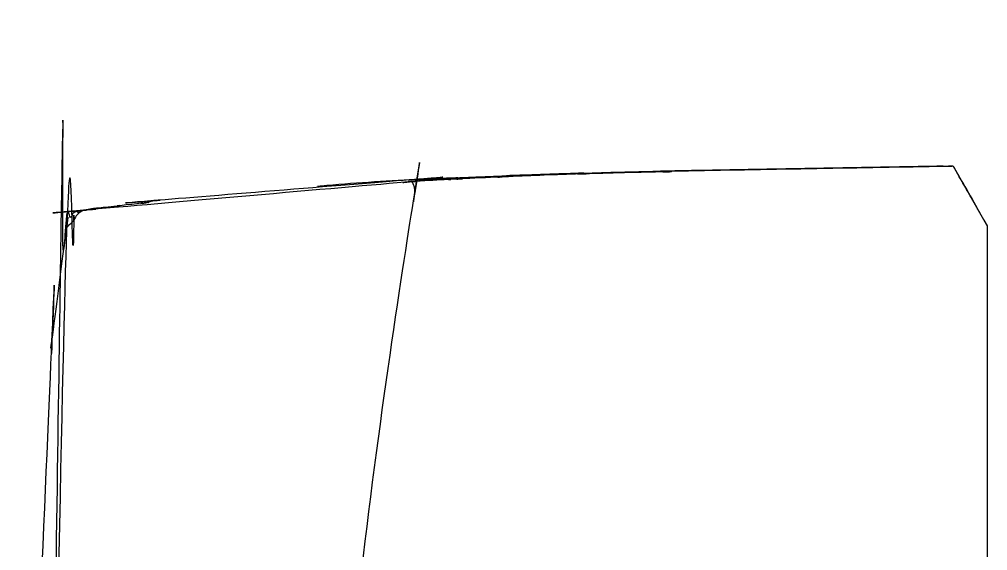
# Model space of a CAD drawing. Header units: millimetres. Extents: x 1291 to 5660, y 748 to 2981.
# Drawn here: x 3961.8 to 4165.4, y 2396.8 to 2508.5 of the extents above; entities that cross this region are included whole.
import ezdxf

# ---------------------------------------------------------------- set-up
doc = ezdxf.new("R2010")
doc.units = ezdxf.units.MM

msp = doc.modelspace()

# ---------------------------------------------------------------- linework, layer by layer
for points in [[(4072.48, 2475.94), (4073.27, 2475.97, -0.000397), (4079.57, 2476.18), (4080.35, 2476.2), (4081.23, 2476.23, -0.003171), (4096.98, 2476.62), (4097.86, 2476.64), (4100.77, 2476.69, -0.000046), (4154.76, 2477.65), (4156.28, 2477.67), (4156.29, 2477.67, -0.006479), (4157.83, 2477.69)], [(4079.79, 2476.04), (4079.66, 2476.04, 0.00268), (4064.69, 2475.47)], [(4159.03, 2476.05), (4159.08, 2475.98), (4159.46, 2475.33, 0.000924), (4162.47, 2470.1), (4162.85, 2469.45), (4162.47, 2470.12, -0.001262), (4159.4, 2475.43), (4159.01, 2476.1), (4159.02, 2476.09)], [(4163.7, 2467.96), (4163.62, 2468.11, -0.002486), (4162.93, 2469.3), (4162.85, 2469.45)]]:
    msp.add_lwpolyline(points, format="xyb")
for points in [[(4164.6, 2466.41), (4162.85, 2469.45), (4159.01, 2476.1), (4159.04, 2476.14), (4158.3, 2477.42)], [(4159.02, 2476.09), (4159.03, 2476.08)], [(4159.08, 2476.02), (4159.07, 2476.03), (4159.07, 2476.06), (4159.06, 2476.1), (4159.05, 2476.11), (4159.05, 2476.12), (4159.05, 2476.11), (4159.06, 2476.08)], [(4159.07, 2476.04), (4159.08, 2476.02)], [(4044.32, 2474.38), (4044.31, 2474.38)], [(4044.37, 2474.31), (4044.36, 2474.32), (4044.36, 2474.33), (4044.34, 2474.34), (4044.34, 2474.35), (4044.32, 2474.36), (4044.32, 2474.37), (4044.32, 2474.37)], [(4044.41, 2474.27), (4044.39, 2474.28), (4044.39, 2474.3)], [(4044.48, 2474.18), (4044.47, 2474.2), (4044.46, 2474.21), (4044.45, 2474.23), (4044.43, 2474.24)], [(4045.09, 2474.47), (4045.1, 2474.48)], [(4045.27, 2474.49), (4045.27, 2474.49)], [(3988.92, 2470.03), (3988.91, 2470.02)], [(3988.94, 2470.03), (3988.96, 2470.03), (3988.98, 2470.03), (3988.99, 2470.04), (3988.99, 2470.03)], [(3988.97, 2470.03), (3988.98, 2470.03), (3989, 2470.04)], [(3971.88, 2464.86), (3971.88, 2464.86), (3971.89, 2464.87), (3971.89, 2464.88)], [(3971.9, 2464.89), (3971.91, 2464.9), (3971.92, 2464.91)], [(3971.92, 2464.91), (3971.93, 2464.92)], [(4164.6, 2466.39), (4164.61, 2466.38), (4164.62, 2466.37), (4164.61, 2466.38), (4164.6, 2466.39), (4164.6, 2466.4), (4164.6, 2466.41), (4164.58, 2466.41), (4164.6, 2466.41)], [(4165.34, 2465.12), (4165.33, 2465.13), (4165.32, 2465.14), (4164.63, 2466.34), (4164.62, 2466.36)], [(4165.25, 2209.57), (4165.36, 2464.99), (4165.36, 2465.06)], [(4165.35, 2465.07), (4165.34, 2465.09), (4165.34, 2465.1)], [(3971.74, 2464.58), (3971.75, 2464.59)], [(3971.75, 2464.63), (3971.76, 2464.63)], [(3971.78, 2464.7), (3971.79, 2464.7)], [(3971.79, 2464.72), (3971.8, 2464.73), (3971.8, 2464.74), (3971.8, 2464.74), (3971.81, 2464.75), (3971.82, 2464.76)], [(3971.82, 2464.78), (3971.82, 2464.79)], [(3971.83, 2464.8), (3971.84, 2464.81)], [(4165.36, 2464.83), (4165.36, 2464.83)], [(4165.36, 2464.22), (4165.36, 2464.21)], [(4165.36, 2396.84), (4165.36, 2401.62)]]:
    msp.add_lwpolyline(points)
msp.add_lwpolyline([(4045.76, 2474.9), (4045.33, 2474.89), (4053.99, 2475.24), (4053.55, 2475.22, -0.000641)], format="xyb", close=True)
for points, weights, knots in [([(3973.81, 2468.14), (3973.52, 2468.04), (3973.26, 2467.9), (3973.03, 2467.69), (3973.02, 2467.67), (3973, 2467.66), (3972.99, 2467.65), (3972.36, 2467.04), (3971.73, 2466.43), (3971.11, 2465.82), (3970.79, 2465.51), (3970.59, 2465.11), (3970.53, 2464.67), (3960.69, 2396.4), (3959.72, 2327.42), (3967.62, 2258.9), (3967.75, 2257.83), (3968.38, 2256.96), (3969.36, 2256.51), (3969.61, 2256.4), (3969.87, 2256.33), (3970.14, 2256.28), (3970.16, 2256.28), (3970.18, 2256.28), (3970.2, 2256.27), (3970.32, 2256.25), (3970.44, 2256.25), (3970.56, 2256.24), (3970.61, 2256.24), (3970.66, 2256.24), (3970.72, 2256.24), (3970.74, 2256.2), (3970.76, 2256.16), (3970.78, 2256.13), (3970.95, 2255.81), (3971.15, 2255.51), (3971.39, 2255.24), (3971.42, 2255.2), (3971.46, 2255.17), (3971.49, 2255.14)], [1, 1, 1, 1, 1, 1, 1, 1, 1, 1, 0.964890130516, 0.964890130516, 1, 0.994466364765, 0.994466364765, 1, 0.914207326864, 0.914207326864, 1, 0.994320681356, 0.994320681356, 1, 1, 1, 1, 1, 1, 1, 1, 1, 1, 1, 1, 1, 0.995777109111, 0.995777109111, 1, 1, 1, 1], [0, 0, 0, 0, 1, 1, 1, 2, 2, 2, 3, 3, 3, 3.651973, 3.651973, 3.651973, 3.909841, 3.909841, 3.909841, 4.935699, 4.935699, 4.935699, 5.196943, 5.196943, 5.196943, 6.196943, 6.196943, 6.196943, 7.196943, 7.196943, 7.196943, 8.196943, 8.196943, 8.196943, 9.196943, 9.196943, 9.196943, 9.422173, 9.422173, 9.422173, 10.422173, 10.422173, 10.422173, 10.422173]), ([(3971.93, 2464.94), (3971.94, 2464.94), (3971.94, 2464.94), (3971.95, 2464.94), (3971.95, 2464.94), (3971.95, 2464.94), (3971.95, 2464.95), (3971.95, 2464.95), (3971.95, 2464.95), (3971.95, 2464.95), (3972, 2464.99), (3972.04, 2465.04), (3972.09, 2465.08), (3972.44, 2465.44), (3972.82, 2465.78), (3973.17, 2466.14), (3973.21, 2466.17), (3973.26, 2466.21), (3973.31, 2466.25), (3973.28, 2466.13), (3973.25, 2466), (3973.23, 2465.88), (3972.31, 2458.96), (3971.39, 2452.05), (3970.48, 2445.14), (3963.87, 2389.75), (3963.09, 2333.98), (3968.12, 2278.42), (3968.84, 2271.53), (3969.56, 2264.63), (3970.28, 2257.73), (3970.3, 2257.63), (3970.31, 2257.52), (3970.33, 2257.42), (3970.48, 2256.56), (3970.88, 2255.79), (3971.48, 2255.15), (3971.56, 2255.08), (3971.63, 2255.01), (3971.71, 2254.93), (3971.71, 2254.93), (3971.72, 2254.93), (3971.72, 2254.93), (3971.74, 2254.91), (3971.77, 2254.89), (3971.79, 2254.86), (3972, 2254.68), (3972.21, 2254.49), (3972.42, 2254.31), (3972.44, 2254.29), (3972.47, 2254.27), (3972.49, 2254.24), (3972.49, 2254.24), (3972.5, 2254.24), (3972.5, 2254.24), (3972.5, 2254.24), (3972.5, 2254.24), (3972.5, 2254.24)], [1, 1, 1, 1, 1, 1, 1, 1, 1, 1, 1, 1, 1, 1, 1, 1, 1, 1, 1, 1, 1, 1, 1, 1, 1, 0.996361308876, 0.996361308876, 1, 1, 1, 1, 1, 1, 1, 0.972352671745, 0.972352671745, 1, 1, 1, 1, 1, 1, 1, 1, 1, 1, 1, 1, 1, 1, 1, 1, 1, 1, 1, 1, 1, 1], [0, 0, 0, 0, 1, 1, 1, 2, 2, 2, 3, 3, 3, 4, 4, 4, 5, 5, 5, 6, 6, 6, 7, 7, 7, 8, 8, 8, 8.209055, 8.209055, 8.209055, 9.209055, 9.209055, 9.209055, 10.209055, 10.209055, 10.209055, 10.787058, 10.787058, 10.787058, 11.787058, 11.787058, 11.787058, 12.787058, 12.787058, 12.787058, 13.787058, 13.787058, 13.787058, 14.787058, 14.787058, 14.787058, 15.787058, 15.787058, 15.787058, 16.787058, 16.787058, 16.787058, 17.787058, 17.787058, 17.787058, 17.787058]), ([(4026.52, 2222.8), (4026.52, 2222.8), (4026.52, 2222.81), (4026.52, 2222.81), (4026.52, 2222.81), (4026.52, 2222.81), (4026.52, 2222.81), (4026.52, 2222.92), (4026.52, 2223.02), (4026.52, 2223.12), (4025.82, 2254.09), (4026.24, 2285.05), (4027.77, 2315.98), (4027.77, 2316.08), (4027.78, 2316.19), (4027.78, 2316.29), (4027.79, 2316.4), (4027.79, 2316.5), (4027.8, 2316.61), (4030.38, 2368.54), (4036.07, 2420.22), (4044.85, 2471.47), (4044.89, 2471.69), (4044.92, 2471.91), (4044.96, 2472.13), (4044.96, 2472.14), (4044.96, 2472.15), (4044.97, 2472.16), (4044.97, 2472.24), (4044.98, 2472.33), (4044.98, 2472.41), (4044.98, 2472.42), (4044.98, 2472.44), (4044.98, 2472.45), (4044.98, 2472.46), (4044.98, 2472.47), (4044.97, 2472.48), (4044.97, 2472.51), (4044.97, 2472.53), (4044.97, 2472.56), (4044.97, 2472.7), (4044.93, 2472.85), (4044.92, 2472.99), (4044.92, 2473), (4044.92, 2473.02), (4044.92, 2473.03), (4044.91, 2473.04), (4044.91, 2473.05), (4044.9, 2473.06), (4044.9, 2473.21), (4044.8, 2473.55), (4044.74, 2473.68), (4044.73, 2473.69), (4044.73, 2473.71), (4044.72, 2473.73), (4044.71, 2473.75), (4044.71, 2473.77), (4044.7, 2473.79), (4044.69, 2473.81), (4044.69, 2473.83), (4044.68, 2473.85), (4044.68, 2473.86), (4044.67, 2473.86), (4044.67, 2473.87), (4044.61, 2473.95), (4044.58, 2474.05), (4044.52, 2474.13), (4044.52, 2474.13), (4044.51, 2474.14), (4044.51, 2474.14), (4044.51, 2474.15), (4044.5, 2474.15), (4044.49, 2474.16)], [1, 1, 1, 1, 1, 1, 1, 1, 1, 1, 0.99957053212, 0.99957053212, 1, 1, 1, 1, 1, 1, 1, 0.998797658145, 0.998797658145, 1, 1, 1, 1, 1, 1, 1, 1, 1, 1, 1, 1, 1, 1, 1, 1, 1, 1, 1, 1, 1, 1, 1, 1, 1, 1, 1, 1, 1, 1, 1, 1, 1, 1, 1, 1, 1, 1, 1, 1, 1, 1, 1, 1, 1, 1, 1, 1, 1, 1, 1, 1], [0, 0, 0, 0, 1, 1, 1, 2, 2, 2, 3, 3, 3, 3.071793, 3.071793, 3.071793, 4.071793, 4.071793, 4.071793, 5.071793, 5.071793, 5.071793, 5.191928, 5.191928, 5.191928, 6.191928, 6.191928, 6.191928, 7.191928, 7.191928, 7.191928, 8.191928, 8.191928, 8.191928, 9.191928, 9.191928, 9.191928, 10.191928, 10.191928, 10.191928, 11.191928, 11.191928, 11.191928, 12.191928, 12.191928, 12.191928, 13.191928, 13.191928, 13.191928, 14.191928, 14.191928, 14.191928, 15.191928, 15.191928, 15.191928, 16.191928, 16.191928, 16.191928, 17.191928, 17.191928, 17.191928, 18.191928, 18.191928, 18.191928, 19.191928, 19.191928, 19.191928, 20.191928, 20.191928, 20.191928, 21.191928, 21.191928, 21.191928, 22.191928, 22.191928, 22.191928, 22.191928]), ([(4156.04, 2477.67), (4136.65, 2477.33), (4117.25, 2476.98), (4097.86, 2476.64), (4097.86, 2476.59), (4097.86, 2476.54), (4097.87, 2476.49), (4097.57, 2476.48), (4097.28, 2476.47), (4096.99, 2476.47), (4091.74, 2476.37), (4086.49, 2476.24), (4081.23, 2476.08), (4080.93, 2476.07), (4080.63, 2476.06), (4080.33, 2476.06), (4080.34, 2476.06), (4080.35, 2476.06), (4080.36, 2476.06), (4080.36, 2476.1), (4080.35, 2476.15), (4080.35, 2476.2), (4079.83, 2476.18), (4079.3, 2476.17), (4078.78, 2476.15), (4074.58, 2476.01), (4070.39, 2475.87), (4066.19, 2475.72), (4065.66, 2475.7), (4065.14, 2475.68), (4064.61, 2475.66), (4064.62, 2475.6), (4064.62, 2475.53), (4064.62, 2475.47), (4064.58, 2475.47), (4064.54, 2475.46), (4064.5, 2475.46), (4064.18, 2475.44), (4063.86, 2475.44), (4063.55, 2475.42), (4063.51, 2475.42), (4063.47, 2475.42), (4063.43, 2475.41), (4063.1, 2475.4), (4062.77, 2475.39), (4062.44, 2475.37), (4059.93, 2475.26), (4057.42, 2475.14), (4054.91, 2475.01), (4054.6, 2475), (4054.3, 2474.98), (4054, 2474.97), (4053.99, 2475.06), (4053.99, 2475.15), (4053.99, 2475.24), (4057.53, 2475.38), (4061.07, 2475.52), (4064.61, 2475.66), (4064.61, 2475.66), (4064.61, 2475.66), (4064.61, 2475.66)], [1, 1, 1, 1, 1, 1, 1, 1, 1, 1, 0.999987876629, 0.999987876629, 1, 1, 1, 1, 1, 1, 1, 1, 1, 1, 1, 1, 1, 0.999999528705, 0.999999528705, 1, 1, 1, 1, 1, 1, 1, 1, 1, 1, 1, 1, 1, 1, 1, 1, 1, 1, 1, 0.999999415828, 0.999999415828, 1, 1, 1, 1, 1, 1, 1, 1, 1, 1, 1, 1, 1], [0, 0, 0, 0, 1, 1, 1, 2, 2, 2, 3, 3, 3, 3.012062, 3.012062, 3.012062, 4.012062, 4.012062, 4.012062, 5.012062, 5.012062, 5.012062, 6.012062, 6.012062, 6.012062, 7.012062, 7.012062, 7.012062, 7.01444, 7.01444, 7.01444, 8.01444, 8.01444, 8.01444, 9.01444, 9.01444, 9.01444, 10.01444, 10.01444, 10.01444, 11.01444, 11.01444, 11.01444, 12.01444, 12.01444, 12.01444, 13.01444, 13.01444, 13.01444, 13.017087, 13.017087, 13.017087, 14.017087, 14.017087, 14.017087, 15.017087, 15.017087, 15.017087, 16.017087, 16.017087, 16.017087, 17.017087, 17.017087, 17.017087, 17.017087]), ([(4159.04, 2476.14), (4159.01, 2476.18), (4158.99, 2476.22), (4158.97, 2476.27), (4158.76, 2476.6), (4158.57, 2476.96), (4158.37, 2477.3), (4158.34, 2477.35), (4158.32, 2477.39), (4158.29, 2477.43), (4158.29, 2477.44), (4158.29, 2477.45), (4158.28, 2477.46), (4158.28, 2477.46), (4158.27, 2477.46), (4158.26, 2477.47), (4158.21, 2477.55), (4158.19, 2477.55), (4158.14, 2477.6), (4158.06, 2477.65), (4157.96, 2477.68), (4157.86, 2477.69)], [1, 1, 1, 1, 1, 1, 1, 1, 1, 1, 1, 1, 1, 1, 1, 1, 1, 1, 1, 0.975024204018, 0.975024204018, 1], [0, 0, 0, 0, 1, 1, 1, 2, 2, 2, 3, 3, 3, 4, 4, 4, 5, 5, 5, 6, 6, 6, 6.549181, 6.549181, 6.549181, 6.549181]), ([(4044.33, 2474.41), (4044.35, 2474.41), (4044.37, 2474.42), (4044.39, 2474.42), (4044.42, 2474.42), (4044.44, 2474.42), (4044.47, 2474.42), (4044.46, 2474.42), (4044.45, 2474.42), (4044.44, 2474.42), (4044.43, 2474.42), (4044.42, 2474.42), (4044.41, 2474.42), (4044.32, 2474.41), (4044.24, 2474.41), (4044.15, 2474.4), (4021.47, 2473.04), (3998.83, 2471.07), (3976.25, 2468.48), (3976.13, 2468.47), (3976.01, 2468.45), (3975.88, 2468.44), (3975.81, 2468.43), (3975.74, 2468.42), (3975.66, 2468.41), (3975.54, 2468.38), (3975.42, 2468.35), (3975.3, 2468.32), (3975.09, 2468.3), (3974.88, 2468.28), (3974.67, 2468.27), (3974.5, 2468.24), (3974.33, 2468.22), (3974.16, 2468.2), (3974.04, 2468.19), (3973.92, 2468.17), (3973.81, 2468.14), (3973.99, 2468.17), (3974.15, 2468.06), (3974.2, 2467.88), (3974.2, 2467.82), (3974.21, 2467.76), (3974.22, 2467.69)], [1, 1, 1, 1, 1, 1, 1, 1, 1, 1, 1, 1, 1, 1, 1, 1, 0.999754219307, 0.999754219307, 1, 1, 1, 1, 1, 1, 1, 1, 1, 1, 1, 1, 1, 1, 1, 1, 0.997423284956, 0.997423284956, 1, 0.827926650419, 0.827926650419, 1, 1, 1, 1], [0, 0, 0, 0, 1, 1, 1, 2, 2, 2, 3, 3, 3, 4, 4, 4, 5, 5, 5, 5.05431, 5.05431, 5.05431, 6.05431, 6.05431, 6.05431, 7.05431, 7.05431, 7.05431, 8.05431, 8.05431, 8.05431, 9.05431, 9.05431, 9.05431, 10.05431, 10.05431, 10.05431, 10.230209, 10.230209, 10.230209, 11.700032, 11.700032, 11.700032, 12.700032, 12.700032, 12.700032, 12.700032]), ([(4054, 2474.97), (4053.94, 2474.96), (4053.89, 2474.96), (4053.84, 2474.96), (4053.41, 2474.93), (4052.97, 2474.91), (4052.54, 2474.89), (4052.49, 2474.89), (4052.44, 2474.88), (4052.39, 2474.88), (4052.13, 2474.86), (4051.88, 2474.85), (4051.63, 2474.84), (4049.76, 2474.74), (4047.88, 2474.64), (4046.01, 2474.53), (4045.79, 2474.52), (4045.57, 2474.51), (4045.36, 2474.5), (4045.35, 2474.5), (4045.34, 2474.5), (4045.33, 2474.5), (4045.33, 2474.49), (4045.33, 2474.49), (4045.33, 2474.49), (4045.33, 2474.49), (4045.34, 2474.49), (4045.35, 2474.5), (4045.34, 2474.63), (4045.34, 2474.76), (4045.33, 2474.89), (4045.19, 2474.88), (4045.05, 2474.87), (4044.9, 2474.86), (4026.68, 2473.78), (4008.48, 2472.31), (3990.32, 2470.45), (3990.18, 2470.43), (3990.04, 2470.41), (3989.9, 2470.4), (3989.87, 2470.4), (3989.85, 2470.39), (3989.82, 2470.39), (3989.82, 2470.39), (3989.81, 2470.38), (3989.81, 2470.38), (3989.78, 2470.37), (3989.75, 2470.36), (3989.72, 2470.35), (3989.5, 2470.25), (3989.27, 2470.16), (3989.04, 2470.06), (3989.01, 2470.05), (3988.99, 2470.03), (3988.96, 2470.02), (3988.96, 2470.02), (3988.96, 2470.02), (3988.96, 2470.03)], [1, 1, 1, 1, 0.999980188804, 0.999980188804, 1, 1, 1, 1, 1, 1, 1, 0.999990569143, 0.999990569143, 1, 1, 1, 1, 1, 1, 1, 1, 1, 1, 1, 1, 1, 1, 1, 1, 1, 1, 1, 0.999845665355, 0.999845665355, 1, 1, 1, 1, 1, 1, 1, 1, 1, 1, 1, 1, 1, 1, 1, 1, 1, 1, 1, 1, 1, 1], [0, 0, 0, 0, 1, 1, 1, 1.015419, 1.015419, 1.015419, 2.015419, 2.015419, 2.015419, 3.015419, 3.015419, 3.015419, 3.026057, 3.026057, 3.026057, 4.026057, 4.026057, 4.026057, 5.026057, 5.026057, 5.026057, 6.026057, 6.026057, 6.026057, 7.026057, 7.026057, 7.026057, 8.026057, 8.026057, 8.026057, 9.026057, 9.026057, 9.026057, 9.069093, 9.069093, 9.069093, 10.069093, 10.069093, 10.069093, 11.069093, 11.069093, 11.069093, 12.069093, 12.069093, 12.069093, 13.069093, 13.069093, 13.069093, 14.069093, 14.069093, 14.069093, 15.069093, 15.069093, 15.069093, 16.069093, 16.069093, 16.069093, 16.069093]), ([(3969.25, 2258.83), (3969.24, 2258.83), (3969.24, 2258.84), (3969.24, 2258.84), (3969.22, 2258.92), (3969.21, 2259), (3969.19, 2259.08), (3969.18, 2259.17), (3969.17, 2259.27), (3969.16, 2259.36), (3968.41, 2265.67), (3967.73, 2271.99), (3967.14, 2278.32), (3967.13, 2278.41), (3967.12, 2278.51), (3967.11, 2278.6), (3967.11, 2278.62), (3967.11, 2278.64), (3967.1, 2278.67), (3967.08, 2278.97), (3967.04, 2279.31), (3967.03, 2279.62), (3967.03, 2279.63), (3967.03, 2279.65), (3967.03, 2279.67), (3967.03, 2280.14), (3966.98, 2280.64), (3966.94, 2281.12), (3966.94, 2281.15), (3966.93, 2281.18), (3966.93, 2281.22), (3966.84, 2282.21), (3966.75, 2283.2), (3966.67, 2284.2), (3965.97, 2292.18), (3965.4, 2300.17), (3964.95, 2308.16), (3964.9, 2309.17), (3964.84, 2310.17), (3964.79, 2311.18), (3964.79, 2311.19), (3964.78, 2311.21), (3964.78, 2311.22), (3964.78, 2311.65), (3964.73, 2312.07), (3964.69, 2312.5), (3964.68, 2312.51), (3964.68, 2312.51), (3964.68, 2312.52), (3964.68, 2312.53), (3964.68, 2312.53), (3964.68, 2312.53), (3964.64, 2312.81), (3964.64, 2313.08), (3964.61, 2313.36), (3964.61, 2313.38), (3964.61, 2313.4), (3964.61, 2313.42), (3964.58, 2313.98), (3964.55, 2314.54), (3964.52, 2315.09), (3964.32, 2319.55), (3964.14, 2324.01), (3964, 2328.47), (3963.98, 2329.03), (3963.97, 2329.59), (3963.96, 2330.15), (3963.95, 2330.32), (3963.95, 2330.49), (3963.94, 2330.66), (3962.93, 2367.47), (3964.5, 2404.25), (3968.67, 2440.83), (3968.68, 2440.92), (3968.69, 2441.01), (3968.7, 2441.09), (3968.71, 2441.18), (3968.72, 2441.26), (3968.73, 2441.35), (3969.6, 2449), (3970.59, 2456.63), (3971.69, 2464.24), (3971.7, 2464.33), (3971.71, 2464.41), (3971.73, 2464.5), (3971.73, 2464.5), (3971.73, 2464.51), (3971.73, 2464.51), (3971.74, 2464.55), (3971.75, 2464.6), (3971.76, 2464.64), (3971.76, 2464.65), (3971.76, 2464.65), (3971.77, 2464.65)], [1, 1, 1, 1, 1, 1, 1, 1, 1, 1, 0.99994691034, 0.99994691034, 1, 1, 1, 1, 1, 1, 1, 1, 1, 1, 1, 1, 1, 1, 1, 1, 1, 1, 1, 1, 1, 1, 0.999918523567, 0.999918523567, 1, 1, 1, 1, 1, 1, 1, 1, 1, 1, 1, 1, 1, 1, 1, 1, 1, 1, 1, 1, 1, 1, 1, 1, 1, 0.999983264097, 0.999983264097, 1, 1, 1, 1, 1, 1, 1, 0.998345308283, 0.998345308283, 1, 1, 1, 1, 1, 1, 1, 0.999919952785, 0.999919952785, 1, 1, 1, 1, 1, 1, 1, 1, 1, 1, 1, 1, 1], [0, 0, 0, 0, 1, 1, 1, 2, 2, 2, 3, 3, 3, 3.025241, 3.025241, 3.025241, 4.025241, 4.025241, 4.025241, 5.025241, 5.025241, 5.025241, 6.025241, 6.025241, 6.025241, 7.025241, 7.025241, 7.025241, 8.025241, 8.025241, 8.025241, 9.025241, 9.025241, 9.025241, 10.025241, 10.025241, 10.025241, 10.056509, 10.056509, 10.056509, 11.056509, 11.056509, 11.056509, 12.056509, 12.056509, 12.056509, 13.056509, 13.056509, 13.056509, 14.056509, 14.056509, 14.056509, 15.056509, 15.056509, 15.056509, 16.056509, 16.056509, 16.056509, 17.056509, 17.056509, 17.056509, 18.056509, 18.056509, 18.056509, 18.070681, 18.070681, 18.070681, 19.070681, 19.070681, 19.070681, 20.070681, 20.070681, 20.070681, 20.211622, 20.211622, 20.211622, 21.211622, 21.211622, 21.211622, 22.211622, 22.211622, 22.211622, 22.242616, 22.242616, 22.242616, 23.242616, 23.242616, 23.242616, 24.242616, 24.242616, 24.242616, 25.242616, 25.242616, 25.242616, 26.242616, 26.242616, 26.242616, 26.242616]), ([(3988.98, 2470.03), (3988.82, 2470), (3988.63, 2470), (3988.46, 2469.97), (3988.44, 2469.97), (3988.42, 2469.97), (3988.39, 2469.96), (3988.03, 2469.92), (3987.67, 2469.88), (3987.31, 2469.85), (3984.41, 2469.53), (3981.51, 2469.21), (3978.62, 2468.87), (3978.25, 2468.83), (3977.89, 2468.79), (3977.53, 2468.75), (3977.71, 2468.77), (3977.89, 2468.79), (3978.07, 2468.81), (3979.52, 2468.98), (3980.96, 2469.14), (3982.41, 2469.31), (3982.59, 2469.33), (3982.78, 2469.35), (3982.96, 2469.37)], [1, 1, 1, 1, 1, 1, 1, 1, 1, 1, 0.999993116598, 0.999993116598, 1, 1, 1, 1, 1, 1, 1, 0.999998076568, 0.999998076568, 1, 1, 1, 1], [0, 0, 0, 0, 1, 1, 1, 2, 2, 2, 3, 3, 3, 3.009089, 3.009089, 3.009089, 4.009089, 4.009089, 4.009089, 5.009089, 5.009089, 5.009089, 5.013893, 5.013893, 5.013893, 6.013893, 6.013893, 6.013893, 6.013893]), ([(3977.53, 2468.75), (3977.42, 2468.73), (3977.32, 2468.71), (3977.21, 2468.7), (3977.24, 2468.7), (3977.27, 2468.71), (3977.3, 2468.72), (3977.24, 2468.71), (3977.19, 2468.7), (3977.13, 2468.69), (3976.7, 2468.6), (3976.26, 2468.53), (3975.82, 2468.44)], [1, 0.998488492174, 0.998488492174, 1, 1, 1, 1, 1, 1, 1, 1, 1, 1], [0, 0, 0, 0, 0.134703, 0.134703, 0.134703, 1.134703, 1.134703, 1.134703, 2.134703, 2.134703, 2.134703, 3.134703, 3.134703, 3.134703, 3.134703])]:
    msp.add_rational_spline(points, weights, degree=3, knots=knots)
for points, knots in [([(4158.3, 2477.43), (4158.29, 2477.43), (4158.29, 2477.43), (4158.29, 2477.43), (4158.28, 2477.45), (4158.27, 2477.46), (4158.26, 2477.48), (4158.18, 2477.59), (4158.06, 2477.66), (4157.93, 2477.68), (4157.91, 2477.68), (4157.89, 2477.68), (4157.87, 2477.69), (4157.86, 2477.69), (4157.84, 2477.69), (4157.83, 2477.69), (4157.63, 2477.69), (4157.42, 2477.69), (4157.22, 2477.69), (4157.19, 2477.69), (4157.16, 2477.69), (4157.12, 2477.69)], [0, 0, 0, 0, 1, 1, 1, 2, 2, 2, 3, 3, 3, 4, 4, 4, 5, 5, 5, 6, 6, 6, 7, 7, 7, 7]), ([(4045.33, 2474.89), (4045.29, 2474.88), (4045.24, 2474.88), (4045.2, 2474.88), (4038.58, 2474.46), (4031.84, 2474.13), (4025.25, 2473.46), (4025.01, 2473.43), (4024.77, 2473.4), (4024.53, 2473.38)], [0, 0, 0, 0, 1, 1, 1, 2, 2, 2, 3, 3, 3, 3]), ([(4044.49, 2474.42), (4044.55, 2474.42), (4044.59, 2474.43), (4044.65, 2474.44), (4044.67, 2474.44), (4044.68, 2474.44), (4044.7, 2474.44), (4044.74, 2474.44), (4044.79, 2474.45), (4044.83, 2474.45), (4044.84, 2474.45), (4044.84, 2474.45), (4044.85, 2474.45), (4044.87, 2474.45), (4044.88, 2474.45), (4044.9, 2474.45), (4044.9, 2474.45), (4044.91, 2474.46), (4044.92, 2474.46), (4044.95, 2474.46), (4044.95, 2474.46), (4044.98, 2474.46)], [0, 0, 0, 0, 1, 1, 1, 2, 2, 2, 3, 3, 3, 4, 4, 4, 5, 5, 5, 6, 6, 6, 7, 7, 7, 7]), ([(4044.99, 2474.46), (4045, 2474.46), (4045, 2474.46), (4045, 2474.47), (4045.02, 2474.47), (4045.04, 2474.47), (4045.06, 2474.47), (4045.1, 2474.47), (4045.15, 2474.48), (4045.19, 2474.48), (4045.22, 2474.48), (4045.2, 2474.49), (4045.25, 2474.49)], [0, 0, 0, 0, 1, 1, 1, 2, 2, 2, 3, 3, 3, 4, 4, 4, 4]), ([(3977.21, 2468.7), (3976.99, 2468.65), (3976.76, 2468.62), (3976.54, 2468.57), (3976.51, 2468.57), (3976.48, 2468.57), (3976.46, 2468.56)], [0, 0, 0, 0, 1, 1, 1, 2, 2, 2, 2]), ([(4165.32, 2465.14), (4165.29, 2465.18), (4165.27, 2465.22), (4165.25, 2465.26), (4165.08, 2465.59), (4164.88, 2465.9), (4164.7, 2466.22), (4164.68, 2466.26), (4164.65, 2466.3), (4164.63, 2466.34)], [0, 0, 0, 0, 1, 1, 1, 2, 2, 2, 3, 3, 3, 3])]:
    msp.add_open_spline(points, degree=3, knots=knots)
for points in [[(4080.33, 2476.06), (4080.16, 2476.05), (4079.98, 2476.05), (4079.81, 2476.04)], [(4045.12, 2474.48), (4045.14, 2474.48), (4045.14, 2474.48), (4045.17, 2474.48)], [(4045.27, 2474.49), (4045.29, 2474.49), (4045.3, 2474.49), (4045.32, 2474.49)], [(3989.89, 2470.4), (3989.86, 2470.4), (3989.84, 2470.39), (3989.82, 2470.39)], [(3975.3, 2468.32), (3974.35, 2468.01), (3973.57, 2467.21), (3973.31, 2466.25)], [(3973.86, 2468.15), (3973.84, 2468.15), (3973.83, 2468.14), (3973.81, 2468.13)], [(4165.36, 2401.43), (4165.37, 2401.51), (4165.35, 2401.54), (4165.36, 2401.61)]]:
    msp.add_open_spline(points, degree=3)

doc.saveas('drawing.dxf')
